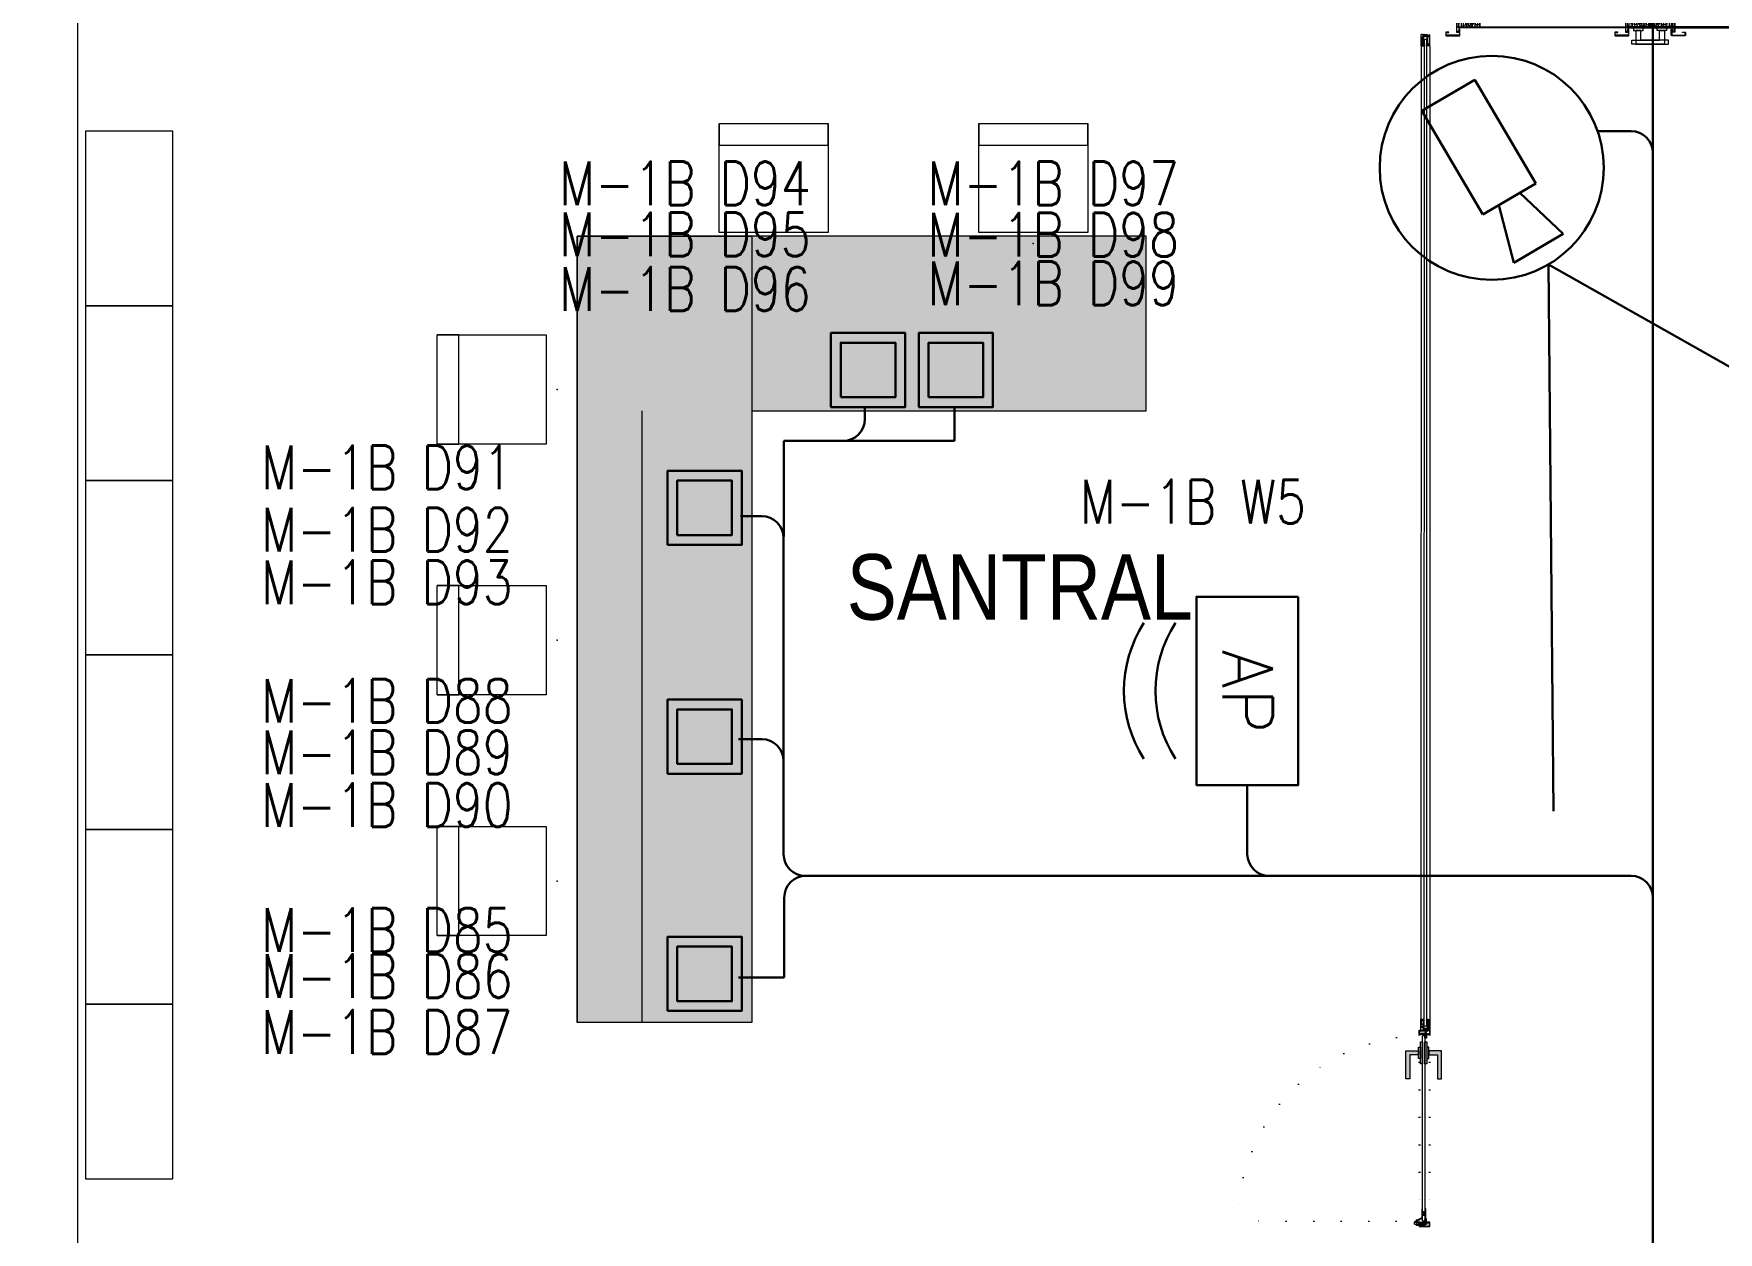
# Model space of a CAD drawing. Header units: metres. Extents: x -13621 to 152406, y -16073 to 22221.
# Drawn here: x 84020 to 84792, y 2365 to 2914 of the extents above; entities that cross this region are included whole.
import ezdxf

# ---------------------------------------------------------------- set-up
doc = ezdxf.new("R2010")
doc.units = ezdxf.units.M
doc.header["$LTSCALE"] = 100
doc.header["$MEASUREMENT"] = 0
for name, pattern in [('DASHDOT', [1, 0.5, -0.25, 0, -0.25]), ('DOT2', [0.125, 0, -0.125]), ('HIDDEN', [0.375, 0.25, -0.125])]:
    doc.linetypes.add(name, pattern=pattern)
doc.layers.get('0').update_dxf_attribs({"color": 9, "lineweight": 9})
for name, color, linetype, lineweight in [('0 @ 1', 9, 'Continuous', 9), ('01', 9, 'Continuous', 9), ('05', 9, 'Continuous', 9), ('05S', 9, 'Continuous', 9), ('06C', 9, 'Continuous', 9), ('06C @ 1', 9, 'Continuous', 9), ('06D', 9, 'Continuous', 9), ('07K', 9, 'Continuous', 9), ('09', 9, 'Continuous', 9), ('10', 9, 'Continuous', 9), ('12', 9, 'Continuous', 9), ('15', 9, 'Continuous', 9), ('20', 9, 'DOT2', 9), ('Data  Tavan', 170, 'Continuous', 30), ('E-ACCESS POINT (KABLOSUZ ERİŞİM İÇİN)', 7, 'Continuous', 30), ('E-DAHİLİ DOME KAMERA', 7, 'Continuous', 30), ('E-DAHİLİ KAMERA', 7, 'Continuous', 30), ('E-DÖŞEME (ŞAP İÇİ) PRİZ KUTUSU', 7, 'Continuous', 30), ('E-YAZI', 7, 'Continuous', 30)]:
    doc.layers.add(name, color=color, linetype=linetype, lineweight=lineweight)
doc.styles.add('E-YAZI', font='txttw.shx')
doc.styles.add('MuuM_TEXT-STANDART', font='ARIALN.TTF')
pattern_1 = [(225, (-604.72494, -2171.82614), (-0.0883883476, 0.0883883476), []), (135, (-604.72494, -2171.82614), (0.0883883476, 0.0883883476), [])]

# ---------------------------------------------------------------- blocks, each defined once
blk = doc.blocks.new('E-DÖŞEME BUAT')
at = {"layer": 'E-YAZI', "color": 5}
for points in [[(-34, 34), (0, 34), (0, 0), (-34, 0)], [(-29.5, 29.5), (-4.5, 29.5), (-4.5, 4.5), (-29.5, 4.5)]]:
    blk.add_lwpolyline(points, close=True, dxfattribs=at)
blk = doc.blocks.new('*U382')
at = {"layer": 'E-ACCESS POINT (KABLOSUZ ERİŞİM İÇİN)', "color": 4}
blk.add_lwpolyline([(-2.395, 3.237), (2.395, 3.237), (2.395, 0.647), (-2.395, 0.647)], close=True, dxfattribs=at)
at = {"layer": 'E-ACCESS POINT (KABLOSUZ ERİŞİM İÇİN)', "color": 3}
for centre in [(0, 2.797), (0, 1.993)]:
    blk.add_arc(centre, 3.191, 237.1828, 302.8172, dxfattribs=at)
at = {"layer": 'E-ACCESS POINT (KABLOSUZ ERİŞİM İÇİN)', "color": 3, "style": 'E-YAZI'}
blk.add_text('AP', height=1.28, dxfattribs=at).set_placement((-1.054, 1.311))
blk = doc.blocks.new('100_DAHİLİ DOME KAMERA')
at = {"layer": 'E-DAHİLİ DOME KAMERA', "color": 4}
for p, q in [((-1.936, 0.715), (-1.936, -0.689)), ((0.82, 0.715), (-1.936, 0.715)), ((0.82, -0.689), (0.82, 0.715)), ((0.82, 0.294), (2.131, 0.668)), ((2.131, 0.668), (2.131, -0.643)), ((0.82, -0.268), (2.131, -0.643)), ((-1.936, -0.689), (0.82, -0.689))]:
    blk.add_line(p, q, dxfattribs=at)
at = {"layer": 'E-DAHİLİ DOME KAMERA', "color": 4, "linetype": 'Continuous'}
blk.add_circle((0, 0), 2.566, dxfattribs=at)
at = {"layer": 'E-DAHİLİ KAMERA', "color": 4}
for q in [(13.416, 6.264), (13.416, -6.264)]:
    blk.add_line((2.566, 0), q, dxfattribs=at)
blk = doc.blocks.new('1.Bod.Ara.Sitatik Elk')
at = {"layer": '01'}
blk.add_lwpolyline([(40, -8750), (0, -8750), (0, -2950), (40, -2950), (40, -8710), (40, -8710)], close=True, dxfattribs=at)
blk = doc.blocks.new('p-sandalye-03')
for points in [[(-5, -25.14), (-5, 24.86), (-55, 24.86), (-55, -25.14), (-5, -25.14)], [(-55, 24.86), (-45, 24.86), (-45, -25.14), (-55, -25.14)]]:
    blk.add_lwpolyline(points)
blk.add_point((0, -0.14))
blk = doc.blocks.new('g-kapı kolu-p')
at = {"layer": '05S'}
h = blk.add_hatch(color=256, dxfattribs=at)
h.paths.add_polyline_path([(-0.95, 8.21), (11.85, 8.21), (11.85, 6.31), (0.95, 6.31), (0.95, 2.41), (-0.95, 2.41)])
h.paths.add_polyline_path([(-2.65, 2.41), (2.65, 2.41), (2.65, 1.5), (-2.65, 1.5)])
h.paths.add_polyline_path([(-5, 1.5), (5, 1.5), (5, 0.5), (-5, 0.5)])
h.paths.add_polyline_path([(-5, -0.5), (5, -0.5), (5, -1.5), (-5, -1.5)])
h.paths.add_polyline_path([(-2.65, -1.5), (2.65, -1.5), (2.65, -2.41), (-2.65, -2.41)])
h.paths.add_polyline_path([(-0.95, -2.41), (0.95, -2.41), (0.95, -6.31), (11.85, -6.31), (11.85, -8.21), (-0.95, -8.21)])
for points in [[(11.85, 8.21), (-0.95, 8.21), (-0.95, 2.41), (0.95, 2.41), (0.95, 6.31), (11.85, 6.31), (11.85, 8.21)], [(11.85, -8.21), (-0.95, -8.21), (-0.95, -2.41), (0.95, -2.41), (0.95, -6.31), (11.85, -6.31), (11.85, -8.21)]]:
    blk.add_lwpolyline(points)
for points in [[(-5, 0.5), (5, 0.5), (5, 1.5), (-5, 1.5)], [(-2.65, 1.5), (2.65, 1.5), (2.65, 2.41), (-2.65, 2.41)], [(-5, -1.5), (5, -1.5), (5, -0.5), (-5, -0.5)], [(-2.65, -1.5), (2.65, -1.5), (2.65, -2.41), (-2.65, -2.41)]]:
    blk.add_lwpolyline(points, close=True)
blk = doc.blocks.new('k-cambölme-kapı-p')
at = {"layer": '10'}
h = blk.add_hatch(dxfattribs=at)
h.set_pattern_fill('NET', color=256, angle=135, style=0)
h.set_pattern_definition([(135, (3753.7029, 560.85184), (-0.0883883476, -0.0883883476), []), (225, (3753.7029, 560.85184), (0.0883883476, -0.0883883476), [])])
h.paths.add_polyline_path([(2.08, -0.06), (2.08, 0.02), (2.07, 0.04), (2.05, 0.07), (2.01, 0.09), (1.98, 0.1), (1.97, 0.1), (1.97, -0.29), (1.94, -0.29), (1.94, -0.43), (1.88, -0.49), (1.67, -0.49), (1.82, -0.29), (1.73, -0.29), (1.53, -0.5), (1.44, -0.5), (1.62, -0.32), (1.62, -0.29), (1.51, -0.29), (1.34, -0.42), (1.32, -0.44), (1.3, -0.48), (1.29, -0.51), (1.26, -0.57), (1.26, -0.31), (1.32, -0.29), (1.23, -0.29), (1.23, -0.53), (1.23, -0.59), (1.24, -0.62), (1.26, -0.64), (3.47, -0.64), (3.47, -0.58), (3.38, -0.35), (3.38, -0.3), (3.42, -0.25), (3.42, -0.2), (3.38, -0.16), (2.73, -0.16), (2.74, -0.2), (2.91, -0.2, -1), (2.91, -0.25)])
h.paths.add_polyline_path([(2.05, -0.18), (2.05, -0.21), (2.08, -0.23), (2.11, -0.24), (2.15, -0.25), (2.95, -0.27), (2.92, -0.29), (2.55, -0.29), (2.54, -0.31), (2.52, -0.33), (2.5, -0.34), (2.48, -0.34), (2.46, -0.34), (2.44, -0.32), (2.42, -0.3), (2.08, -0.3), (1.99, -0.11), (1.99, -0.07), (2.05, -0.07)], flags=16)
h.paths.add_polyline_path([(2.41, -0.34), (2.51, -0.5), (2.08, -0.5), (2.08, -0.34)], flags=16)
h.paths.add_polyline_path([(2.55, -0.33), (2.89, -0.33), (2.94, -0.33), (3.28, -0.34, 0.166992), (3.34, -0.55), (2.72, -0.55), (2.55, -0.36)], flags=16)
h.paths.add_polyline_path([(3.02, -0.22), (3.02, -0.2), (3.33, -0.2, 0.10606), (3.29, -0.33), (3.01, -0.27)], flags=16)
h = blk.add_hatch(dxfattribs=at)
h.set_pattern_fill('NET', color=256, angle=135, style=0)
h.set_pattern_definition([(45, (474.94443, 2280.71206), (0.0883883476, -0.0883883476), []), (315, (474.94443, 2280.71206), (-0.0883883476, -0.0883883476), [])])
h.paths.add_polyline_path([(87.27, -0.16), (87.26, -0.2), (87.09, -0.2, 1), (87.09, -0.25), (87.92, -0.25), (87.92, -0.01), (87.93, 0.03), (87.96, 0.05), (88, 0.07), (88.03, 0.07), (88.03, -0.29), (88.06, -0.29), (88.06, -0.43), (88.12, -0.49), (88.33, -0.49), (88.18, -0.29), (88.27, -0.29), (88.47, -0.5), (88.56, -0.5), (88.38, -0.32), (88.38, -0.29), (88.49, -0.29), (88.66, -0.42), (88.68, -0.44), (88.7, -0.48), (88.71, -0.51), (88.74, -0.57), (88.74, -0.31), (88.68, -0.29), (88.77, -0.29), (88.77, -0.53), (88.77, -0.59), (88.76, -0.62), (88.74, -0.64), (86.53, -0.64), (86.53, -0.58), (86.62, -0.35), (86.62, -0.3), (86.58, -0.25), (86.58, -0.2), (86.62, -0.16)])
h.paths.add_polyline_path([(87.28, -0.55), (87.45, -0.36), (87.45, -0.33), (87.11, -0.33), (87.06, -0.33), (87.03, -0.31), (86.99, -0.27), (86.98, -0.22), (86.98, -0.2), (86.67, -0.2, -0.292264), (86.66, -0.55)], flags=16)
h.paths.add_polyline_path([(87.48, -0.51), (87.59, -0.51), (87.53, -0.43)], flags=16)
h.paths.add_polyline_path([(87.56, -0.4), (87.69, -0.5), (87.92, -0.5), (87.92, -0.34), (87.59, -0.34)], flags=16)
h.paths.add_polyline_path([(87.62, -0.53), (87.71, -0.62), (87.71, -0.53)], flags=16)
for points in [[(1.97, -0.29), (1.97, 2.13), (2.05, 2.13), (2.05, 2.28, 0.414214), (1.89, 2.44), (0.08, 2.44, 0.414214), (0, 2.36), (0, -2.36, 0.414214), (0.08, -2.44), (2.05, -2.44), (2.05, -2.25), (2.05, -2.23), (2.05, -2.23), (2.05, -2.23), (2.05, -2.23), (2.05, -2.23), (2.05, -0.89)], [(88.03, -0.29), (88.03, 2.13), (87.95, 2.13), (87.95, 2.28, -0.414214), (88.11, 2.44), (89.92, 2.44, -0.414214), (90, 2.36), (90, -2.36, -0.414214), (89.92, -2.44), (87.95, -2.44), (87.95, -2.25), (87.95, -2.23), (87.95, -2.23), (87.95, -2.23), (87.95, -2.23), (87.95, -2.23), (87.95, -0.89)], [(1.51, -0.29), (1.34, -0.42), (1.32, -0.44), (1.3, -0.48), (1.29, -0.51), (1.26, -0.57), (1.26, -0.31), (1.32, -0.29), (1.23, -0.29), (1.23, -0.53), (1.23, -0.59), (1.24, -0.62), (1.26, -0.64), (3.47, -0.64), (3.47, -0.58), (3.38, -0.35), (3.38, -0.3), (3.42, -0.25), (3.42, -0.2), (3.38, -0.16), (2.73, -0.16), (2.74, -0.2), (2.91, -0.2, -1), (2.91, -0.25, -1)], [(88.49, -0.29), (88.66, -0.42), (88.68, -0.44), (88.7, -0.48), (88.71, -0.51), (88.74, -0.57), (88.74, -0.31), (88.68, -0.29), (88.77, -0.29), (88.77, -0.53), (88.77, -0.59), (88.76, -0.62), (88.74, -0.64), (86.53, -0.64), (86.53, -0.58), (86.62, -0.35), (86.62, -0.3), (86.58, -0.25), (86.58, -0.2), (86.62, -0.16), (87.27, -0.16), (87.26, -0.2), (87.09, -0.2, 1), (87.09, -0.25, 1)], [(86.66, -0.55), (87.28, -0.55), (87.45, -0.36), (87.45, -0.33), (87.11, -0.33), (87.06, -0.33), (87.03, -0.31), (86.99, -0.27), (86.98, -0.22), (86.98, -0.2), (86.67, -0.2, 1)]]:
    blk.add_lwpolyline(points, format="xyb", dxfattribs=at)
for points in [[(1.82, 2.27), (0.16, 2.27), (0.16, 2.03), (0.38, 2.03), (0.38, 1.92), (0.22, 1.92), (0.22, 1.16), (0.35, 1.16), (0.35, -0.41), (0.22, -0.41), (0.22, -1.23), (0.36, -1.23), (0.36, -1.38), (0.16, -1.38), (0.16, -2.24), (1.82, -2.24), (1.82, -1.72), (1.62, -1.72), (1.62, -1.58), (1.82, -1.58), (1.82, -1.37), (1.61, -1.37), (1.61, -1.24), (1.74, -1.24), (1.74, -0.85), (1.06, -0.85), (1.06, -0.13), (1.5, -0.13), (1.5, 1.92), (1.57, 2.03), (1.82, 2.03), (1.82, 2.27)], [(0.69, 3.63), (0.69, 2.44)], [(0.69, 2.27), (0.69, -0.24), (1.06, -0.24)], [(1.06, 2.44), (1.06, 2.86)], [(1.06, -0.13), (1.06, 2.27)], [(1.5, 1.92), (1.06, 1.92)], [(1.17, 1.92), (1.17, -0.13)], [(2.91, -0.25), (2.08, -0.06), (2.08, 0.02), (2.07, 0.04), (2.05, 0.07), (2.01, 0.09), (1.98, 0.1), (1.97, 0.1)], [(3.84, 0.88), (2.63, 3.22)], [(4.07, 1.27), (2.67, 3.99)], [(8.14, 0.88), (8.14, 1.27), (4.07, 1.27)], [(5.3, 0.88), (5.3, -0.16)], [(5.5, 1.27), (5.77, 0.97), (5.77, 0.88)], [(5.59, 0.88), (5.59, -0.16)], [(6.76, 1.27), (6.49, 0.97), (6.49, 0.88)], [(6.67, 0.88), (6.67, -0.16)], [(6.96, 0.88), (6.96, -0.16)], [(87.09, -0.25), (87.92, -0.25), (87.92, -0.01), (87.93, 0.03), (87.96, 0.05), (88, 0.07), (88.03, 0.07)], [(88.18, 2.27), (89.84, 2.27), (89.84, 2.03), (89.62, 2.03), (89.62, 1.92), (89.78, 1.92), (89.78, 1.16), (89.65, 1.16), (89.65, -0.41), (89.78, -0.41), (89.78, -1.23), (89.64, -1.23), (89.64, -1.38), (89.84, -1.38), (89.84, -2.24), (88.18, -2.24), (88.18, -1.72), (88.38, -1.72), (88.38, -1.58), (88.18, -1.58), (88.18, -1.37), (88.39, -1.37), (88.39, -1.24), (88.26, -1.24), (88.26, -0.85), (88.94, -0.85), (88.94, -0.13), (88.5, -0.13), (88.5, 1.92), (88.43, 2.03), (88.18, 2.03), (88.18, 2.27)], [(2.05, -0.89), (3.59, -0.89), (3.59, -0.64), (1.23, -0.64), (1.23, -0.29), (1.97, -0.29)], [(1.62, -0.29), (1.62, -0.32), (1.44, -0.5), (1.53, -0.5), (1.73, -0.29)], [(1.82, -0.29), (1.67, -0.49), (1.88, -0.49), (1.94, -0.43), (1.94, -0.29)], [(3.34, -0.55), (2.72, -0.55), (2.55, -0.36), (2.55, -0.33), (2.89, -0.33), (2.94, -0.33)], [(3.28, -0.34), (3.28, -0.34), (2.94, -0.33)], [(3.01, -0.27), (3.02, -0.22), (3.02, -0.2), (3.33, -0.2)], [(3.01, -0.27), (3.29, -0.33), (3.29, -0.33)], [(4.06, -0.16), (4.06, -0.55), (8.14, -0.55)], [(8.14, -0.55), (8.14, -0.16)], [(87.95, -0.89), (86.41, -0.89), (86.41, -0.64), (88.77, -0.64), (88.77, -0.29), (88.03, -0.29)], [(87.59, -0.51), (87.53, -0.43), (87.48, -0.51), (87.59, -0.51)], [(88.18, -0.29), (88.33, -0.49), (88.12, -0.49), (88.06, -0.43), (88.06, -0.29)], [(88.38, -0.29), (88.38, -0.32), (88.56, -0.5), (88.47, -0.5), (88.27, -0.29)]]:
    blk.add_lwpolyline(points, dxfattribs=at)
at = {"layer": '10', "linetype": 'DASHDOT', "ltscale": 0.05}
for points in [[(3.22, 3.63), (0.2, 3.63)], [(1.71, 2.14), (1.71, 4.9)], [(6.13, 1.44), (6.13, -0.55)]]:
    blk.add_lwpolyline(points, dxfattribs=at)
at = {"layer": '10'}
for points in [[(1.99, -0.07), (2.05, -0.07), (2.05, -0.18), (2.05, -0.21), (2.08, -0.23), (2.11, -0.24), (2.15, -0.25), (2.95, -0.27), (2.92, -0.29), (2.55, -0.29), (2.54, -0.31), (2.52, -0.33), (2.5, -0.34), (2.48, -0.34), (2.46, -0.34), (2.44, -0.32), (2.42, -0.3), (2.08, -0.3), (1.99, -0.11)], [(2.08, -0.5), (2.08, -0.34), (2.41, -0.34), (2.51, -0.5), (2.51, -0.5)], [(87.92, -0.5), (87.92, -0.34), (87.59, -0.34), (87.56, -0.4), (87.69, -0.5)], [(87.62, -0.53), (87.71, -0.53), (87.71, -0.62)]]:
    blk.add_lwpolyline(points, close=True, dxfattribs=at)
blk.add_circle((1.71, 3.65), 1.02, dxfattribs=at)
for centre, start, end in [((3.6, -0.37), 176.14303, 214.06492), ((3.6, -0.37), 148.89788, 173.11441), ((86.4, -0.37), 325.93508, 31.10212)]:
    blk.add_arc(centre, 0.322, start, end, dxfattribs=at)
at = {"layer": '15', "linetype": 'DOT2'}
blk.add_lwpolyline([(2.48, 0.36), (2.48, 85.36)], dxfattribs=at)
at = {"layer": '15'}
blk.add_lwpolyline([(2.58, 0.88), (87.42, 0.88), (87.52, 0.78), (87.52, -0.05), (87.42, -0.16), (2.58, -0.16), (2.58, -0.16), (2.48, -0.05), (2.48, 0.78), (2.58, 0.88)], dxfattribs=at)
at = {"layer": '15', "linetype": 'DOT2'}
blk.add_arc((2.48, 0.36), 85.04, 0, 90, dxfattribs=at)
at = {"layer": '20'}
for p, q in [((87.95, 2.43), (2.05, 2.43)), ((87.95, 2.13), (2.05, 2.13)), ((87.95, -2.23), (2.05, -2.23)), ((87.95, -2.44), (2.05, -2.44))]:
    blk.add_line(p, q, dxfattribs=at)
at = {"layer": '06C', "xscale": -1}
blk.add_blockref('g-kapı kolu-p', (79.64, 0.38), dxfattribs=at)
blk = doc.blocks.new('p-strahle-alüminyumdoğramaprofili')
at = {"layer": '10'}
h = blk.add_hatch(dxfattribs=at)
h.set_pattern_fill('NET', color=256, angle=315, style=0)
h.set_pattern_definition(pattern_1)
h.paths.add_polyline_path([(-4.62, 2.65), (-4.68, 2.65), (-4.72, 2.75), (-4.72, 2.8), (-4.69, 2.8), (-4.69, 2.92), (-4.98, 2.92), (-4.98, 2.8), (-4.95, 2.8), (-4.99, 2.65), (-5.08, 2.66), (-5.25, 2.28), (-5.14, 2.28), (-5.14, 2.33), (-4.98, 2.52, 0.2599), (-4.9, 2.28), (-4.66, 2.28, 0.382682)])
h.paths.add_polyline_path([(-4.86, 2.52), (-4.67, 2.52, -2.16717)], flags=16)
h = blk.add_hatch(dxfattribs=at)
h.set_pattern_fill('NET', color=256, angle=315, style=0)
h.set_pattern_definition(pattern_1)
h.paths.add_polyline_path([(-4.62, 0.88), (-4.68, 0.88), (-4.72, 0.77), (-4.72, 0.73), (-4.69, 0.73), (-4.69, 0.6), (-4.98, 0.6), (-4.98, 0.73), (-4.95, 0.73), (-4.99, 0.88), (-5.08, 0.87), (-5.25, 1.24), (-5.14, 1.24), (-5.14, 1.2), (-4.98, 1.01, -0.2599), (-4.9, 1.24), (-4.66, 1.24, -0.382682)])
h.paths.add_polyline_path([(-4.86, 1), (-4.67, 1, 2.16717)], flags=16)
h = blk.add_hatch(dxfattribs=at)
h.set_pattern_fill('NET', color=256, angle=315, style=0)
h.set_pattern_definition([(225, (-608.45214, -2173.53612), (-0.0883883476, 0.0883883476), []), (135, (-608.45214, -2173.53612), (0.0883883476, 0.0883883476), [])])
h.paths.add_polyline_path([(-3.45, 2.28), (-3.45, 2.57), (-4.49, 2.57), (-4.49, 2.28)])
h = blk.add_hatch(dxfattribs=at)
h.set_pattern_fill('NET', color=256, angle=315, style=0)
h.set_pattern_definition([(225, (-608.45214, -2180.04526), (-0.0883883476, 0.0883883476), []), (135, (-608.45214, -2180.04526), (0.0883883476, 0.0883883476), [])])
h.paths.add_polyline_path([(-3.45, 0.93), (-3.45, 1.24), (-4.49, 1.24), (-4.49, 0.93)])
h = blk.add_hatch(dxfattribs=at)
h.set_pattern_fill('NET', color=256, angle=315, style=0)
h.set_pattern_definition([(225, (-629.50454, -2177.58922), (-0.0883883476, 0.0883883476), []), (135, (-629.50454, -2177.58922), (0.0883883476, 0.0883883476), [])])
h.paths.add_polyline_path([(0, 0.68), (0, 1.75), (-0.18, 1.75), (-0.18, 0.68)])
for points in [[(-5.08, 2.66), (-5.25, 2.28)], [(-5.09, 0.88), (-5.25, 1.24)], [(-4.98, 2.52), (-5.14, 2.33), (-5.14, 2.28)], [(-4.98, 1.01), (-5.14, 1.2), (-5.14, 1.24)], [(-4.92, 3.6), (-4.92, 3.16), (-4.61, 3.16), (-4.61, 2.87), (-4.52, 2.87), (-4.62, 2.65), (-4.68, 2.65), (-4.72, 2.75), (-4.72, 2.8), (-4.69, 2.8), (-4.69, 3.05), (-4.98, 3.05), (-4.98, 2.8), (-4.95, 2.8), (-4.99, 2.65), (-5.08, 2.66), (-5.07, 3.76), (-0.11, 3.76)], [(-4.69, 2.92), (-4.98, 2.92)], [(-4.71, 0.6), (-4.98, 0.6)], [(-2.83, 0.2), (-2.67, 0.2), (-2.67, -0.04), (-4.87, -0.04), (-4.87, 0.19), (-4.57, 0.19), (-4.57, 0.73), (-2.67, 0.73)], [(-4.52, 2.87), (-4.49, 2.87), (-4.49, 2.26)], [(-4.49, 0.93), (-4.49, 0.93), (-4.49, 1.26)], [(-3.45, 2.26), (-3.45, 2.57)], [(-3.45, 1.26), (-3.45, 0.93)], [(-2.08, 0.93), (-2.08, 2.57)], [(-0.18, 0.68), (0, 0.68), (0, 1.75)], [(-0.18, 1.75), (0, 1.75)]]:
    blk.add_lwpolyline(points, dxfattribs=at)
for points in [[(-0.18, 2.74), (-0.18, 2.21), (0, 2.21), (0, 2.08), (-0.18, 2.08), (-0.18, 0.43), (0, 0.43), (0, 0), (-0.12, 0), (-0.12, -0.24), (-5.09, -0.24), (-5.09, 0.88), (-4.98, 0.88), (-4.94, 0.7), (-4.99, 0.7), (-4.99, 0.33), (-4.71, 0.33), (-4.71, 0.88), (-4.56, 0.88), (-4.52, 0.93), (-1.28, 0.93), (-1.2, 1.22), (-0.9, 1.22), (-0.9, 0.62), (-0.58, 0.62), (-0.58, 2.74)], [(-2.03, 0.78), (-1.35, 0.78), (-1.35, 0.08), (-1.28, 0.04), (-1.28, -0.04), (-2.09, -0.04), (-2.09, 0.1), (-2.03, 0.15)]]:
    blk.add_lwpolyline(points, close=True, dxfattribs=at)
for points in [[(-0.57, 3.26), (-0.57, 3.62), (-4.89, 3.62), (-4.89, 3.65, 0.561743), (-4.97, 3.66, 0.595966), (-4.92, 3.6, -2.204878)], [(-4.67, 2.52), (-4.86, 2.52, 1)], [(-4.67, 1), (-4.86, 1, -1)], [(-4.61, 2.87), (-4.49, 3.45, -0.833203), (-4.18, 3.44, -0.447088)], [(-4.49, 2.57), (-1.23, 2.57, -0.414214), (-0.9, 2.25), (-0.9, 1.22)], [(-4.18, 3.44), (-4.18, 2.99, 0.414214), (-4.07, 2.89), (-0.82, 2.89), (-0.82, 3.62)], [(-2.67, 0.73), (-2.67, 0.32), (-2.83, 0.32, 1), (-2.83, 0.2, -1)], [(-0.11, 3.76), (-0.11, 3.62), (-0.45, 3.62), (-0.45, 3.14, -1), (-0.66, 3.14)], [(-0.66, 3.14, -0.305404), (-0.57, 3.26, -5.773092)]]:
    blk.add_lwpolyline(points, format="xyb", dxfattribs=at)
for centre, radius, start, end in [((-4.73, 2.47), 0.253, 168.66756, 234.12581), ((-4.73, 1.06), 0.253, 125.87419, 191.33244), ((-4.77, 2.44), 0.125, 139.54015, 40.45985), ((-4.77, 1.08), 0.125, 319.54015, 220.45985), ((-4.84, 2.48), 0.273, 305.97376, 36.42893), ((-4.84, 1.04), 0.273, 323.57107, 54.02624)]:
    blk.add_arc(centre, radius, start, end, dxfattribs=at)
blk = doc.blocks.new('gr-p-birim')
blk.add_lwpolyline([(-0.5, -0.5), (0.5, -0.5), (0.5, 0.5), (-0.5, 0.5)], close=True)
blk = doc.blocks.new('p-kapı kolu')
for points in [[(2.2, 0), (2.2, -1.25), (-2.2, -1.25), (-2.2, 0), (2.2, 0)], [(1.225, -1.25), (1.225, -7.5), (-13.775, -7.5), (-13.775, -5.625), (-1.025, -5.625), (-1.025, -5.625), (-1.025, -1.25), (1.225, -1.25)]]:
    blk.add_lwpolyline(points)
blk = doc.blocks.new('K-AH-01')
at = {"layer": '09'}
h = blk.add_hatch(dxfattribs=at)
h.set_pattern_fill('LOGEND', color=256, scale=10, style=0)
h.set_pattern_definition([(7e-15, (-3944.073, -2726.897), (10, 10), [3, -7]), (7e-15, (-3944.073, -2726.397), (10, 10), [3, -7]), (7e-15, (-3943.573, -2725.397), (10, 10), [2, -8]), (7e-15, (-3943.073, -2724.397), (10, 10), [1.5, -8.5]), (7e-15, (-3943.073, -2723.397), (10, 10), [1, -9]), (7e-15, (-3945.573, -2722.397), (10, 10), [0.5, -2.5, 0.5, -6.5]), (7e-15, (-3944.073, -2721.897), (10, 10), [0.5, -4, 1.5, -4]), (7e-15, (-3942.073, -2721.397), (10, 10), [0.5, -0.5, 0.5, -8.5]), (7e-15, (-3942.573, -2720.897), (10, 10), [0.5, -9.5]), (7e-15, (-3943.073, -2719.897), (10, 10), [1.5, -8.5]), (7e-15, (-3943.073, -2718.897), (10, 10), [2, -8]), (7e-15, (-3943.573, -2717.897), (10, 10), [2.5, -3, 0.5, -4]), (90, (-3947.573, -2723.897), (-10, 10), [0.5, -1, 2.5, -6]), (90, (-3947.073, -2722.897), (-10, 10), [0.5, -0.5, 1.5, -7.5]), (90, (-3946.573, -2718.897), (-10, 10), [1, -9]), (90, (-3946.073, -2722.897), (-10, 10), [2, -3, 0.5, -4.5]), (90, (-3945.573, -2717.397), (-10, 10), [0.5, -9.5]), (90, (-3945.073, -2722.397), (-10, 10), [1.5, -8.5]), (90, (-3944.073, -2721.897), (-10, 10), [1, -9]), (90, (-3943.073, -2721.897), (-10, 10), [0.5, -1.5, 1.5, -6.5]), (90, (-3942.573, -2721.397), (-10, 10), [0.5, -9.5]), (90, (-3942.073, -2723.397), (-10, 10), [1.4, -8.6]), (90, (-3941.573, -2725.397), (-10, 10), [1, -9]), (90, (-3940.573, -2721.397), (-10, 10), [0.5, -9.5]), (90, (-3939.573, -2721.897), (-10, 10), [1.5, -8.5]), (90, (-3938.573, -2721.897), (-10, 10), [1.5, -8.5]), (45, (-3940.073, -2725.8966), (1e-15, 10), [0.7071, -0.7071, 0.7071, -12.020836]), (45, (-3942.073, -2723.3966), (1e-15, 10), [1.4142, -12.727936]), (45, (-3946.073, -2718.3966), (1e-15, 10), [1.4142, -12.727936]), (45, (-3944.073, -2720.8966), (1e-15, 10), [1.4142, -12.727936]), (45, (-3943.573, -2722.8966), (1e-15, 10), [1.4142, -12.727936]), (45, (-3940.573, -2724.8966), (1e-15, 10), [1.4142, -12.727936]), (45, (-3941.573, -2724.3966), (1e-15, 10), [2.12132, -12.020816]), (45, (-3944.573, -2719.8966), (1e-15, 10), [0.7071, -13.435036]), (45, (-3945.073, -2718.8966), (1e-15, 10), [0.7071, -13.435036]), (45, (-3941.073, -2718.8966), (1e-15, 10), [0.7071, -13.435036]), (45, (-3945.073, -2723.8966), (1e-15, 10), [0.7071, -13.435036]), (45, (-3939.573, -2720.3966), (1e-15, 10), [0.7071, -13.435036]), (45, (-3943.073, -2721.3966), (1e-15, 10), [0.7071, -13.435036]), (45, (-3942.073, -2720.3966), (1e-15, 10), [0.7071, -13.435036]), (135, (-3942.573, -2722.3966), (-10, 1e-15), [0.7071, -0.7071, 2.12132, -10.606616]), (135, (-3941.073, -2722.3966), (-10, 1e-15), [0.7071, -13.435036]), (135, (-3941.073, -2725.8966), (-10, 1e-15), [0.7071, -13.435036]), (135, (-3943.073, -2723.3966), (-10, 1e-15), [0.7071, -13.435036]), (135, (-3941.573, -2721.3966), (-10, 1e-15), [0.7071, -13.435036]), (135, (-3944.073, -2723.8966), (-10, 1e-15), [0.7071, -13.435036]), (135, (-3940.073, -2723.8966), (-10, 1e-15), [0.7071, -13.435036]), (135, (-3947.073, -2726.8966), (-10, 1e-15), [0.7071, -13.435036]), (135, (-3946.573, -2726.3966), (-10, 1e-15), [1.4142, -12.727936]), (135, (-3946.073, -2725.8966), (-10, 1e-15), [1.4142, -12.727936]), (135, (-3945.073, -2725.8966), (-10, 1e-15), [1.4142, -12.727936]), (135, (-3944.573, -2724.8966), (-10, 1e-15), [1.4142, -12.727936]), (135, (-3940.573, -2720.8966), (-10, 1e-15), [1.4142, -12.727936]), (135, (-3938.573, -2725.8966), (-10, 1e-15), [1.4142, -12.727936]), (135, (-3938.073, -2717.8966), (-10, 1e-15), [1.4142, -12.727936]), (135, (-3938.073, -2718.8966), (-10, 1e-15), [1.4142, -12.727936]), (135, (-3939.073, -2719.3966), (-10, 1e-15), [1.4142, -12.727936]), (135, (-3946.073, -2719.3966), (-10, 1e-15), [2.12132, -12.020816]), (135, (-3939.573, -2720.3966), (-10, 1e-15), [2.12132, -12.020816]), (26.56505, (-3945.0727, -2717.3966), (10, 4e-09), [1.118, -21.24268]), (26.56505, (-3945.0727, -2722.3966), (10, 4e-09), [1.118, -21.24268]), (26.56505, (-3944.0727, -2719.3966), (10, 4e-09), [1.118, -21.24268]), (26.56505, (-3941.0727, -2726.3966), (10, 4e-09), [1.118, -21.24268]), (26.56505, (-3941.5727, -2725.3966), (10, 4e-09), [1.118, -21.24268]), (26.56505, (-3944.5727, -2723.3966), (10, 4e-09), [1.118, -21.24268]), (26.56505, (-3944.5727, -2718.3966), (10, 4e-09), [1.118, -21.24268]), (26.56505, (-3941.5727, -2721.3966), (10, 4e-09), [2.236, -20.12468]), (63.43495, (-3941.5727, -2719.8966), (5e-10, 10), [1.118, -21.24268]), (63.43495, (-3940.0727, -2722.8966), (5e-10, 10), [1.118, -21.24268]), (63.43495, (-3945.0727, -2720.8966), (5e-10, 10), [1.118, -21.24268]), (63.43495, (-3947.0727, -2720.3966), (5e-10, 10), [1.118, -21.24268]), (63.43495, (-3941.0727, -2722.3966), (5e-10, 10), [1.118, -21.24268]), (63.43495, (-3942.0727, -2722.3966), (5e-10, 10), [1.118, -21.24268]), (63.43495, (-3946.0727, -2720.8966), (5e-10, 10), [2.236, -20.12468]), (63.43495, (-3938.5727, -2724.3966), (5e-10, 10), [2.236, -20.12468]), (63.43495, (-3939.5727, -2723.8966), (5e-10, 10), [2.236, -20.12468]), (116.56505, (-3947.5727, -2725.3966), (-4e-09, 10), [1.118, -21.24268]), (116.56505, (-3947.5727, -2719.8966), (-4e-09, 10), [1.118, -21.24268]), (116.56505, (-3945.5727, -2726.8966), (-4e-09, 10), [1.118, -21.24268]), (116.56505, (-3946.5727, -2717.8966), (-4e-09, 10), [1.118, -21.24268]), (116.56505, (-3945.5727, -2723.8966), (-4e-09, 10), [1.118, -21.24268]), (116.56505, (-3943.5727, -2722.8966), (-4e-09, 10), [1.118, -21.24268]), (116.56505, (-3942.5727, -2720.8966), (-4e-09, 10), [1.118, -21.24268]), (116.56505, (-3947.0727, -2724.8966), (3.2e-06, 10.0000016), [1.118, -21.24268]), (116.56505, (-3944.5727, -2723.3966), (-4e-09, 10), [1.118, -21.24268]), (116.56505, (-3941.5727, -2724.3966), (-4e-09, 10), [1.118, -21.24268]), (116.56505, (-3940.5727, -2723.3966), (-4e-09, 10), [1.118, -21.24268]), (116.56505, (-3938.5727, -2720.3966), (-4e-09, 10), [1.118, -21.24268]), (116.56505, (-3946.0727, -2717.3966), (-4e-09, 10), [1.118, -21.24268]), (116.56505, (-3947.5727, -2717.8966), (-4e-09, 10), [2.236, -20.12468]), (116.56505, (-3946.0727, -2724.8966), (-4e-09, 10), [2.236, -20.12468]), (153.43495, (-3947.5727, -2726.3966), (-10, 5e-10), [1.118, -21.24268]), (153.43495, (-3939.0727, -2726.8966), (-10, 5e-10), [1.118, -21.24268]), (153.43495, (-3939.5727, -2721.8966), (-10, 5e-10), [1.118, -21.24268]), (153.43495, (-3943.5727, -2725.3966), (-10, 5e-10), [1.118, -21.24268]), (153.43495, (-3944.0727, -2726.3966), (-10, 5e-10), [1.118, -21.24268]), (153.43495, (-3943.0727, -2724.3966), (-10, 5e-10), [1.118, -21.24268]), (153.43495, (-3940.0727, -2718.3966), (-10, 5e-10), [1.118, -21.24268]), (153.43495, (-3939.0727, -2717.8966), (-10, 5e-10), [2.236, -20.12468])])
h.paths.add_polyline_path([(10.77, 6.46), (10.77, 2.46), (0.77, 2.46), (0.77, 6.46)])
h = blk.add_hatch(dxfattribs=at)
h.set_pattern_fill('LOGEND', color=256, scale=10, style=0)
h.set_pattern_definition([(7e-15, (-3938.781, -2726.897), (10, 10), [3, -7]), (7e-15, (-3938.781, -2726.397), (10, 10), [3, -7]), (7e-15, (-3938.281, -2725.397), (10, 10), [2, -8]), (7e-15, (-3937.781, -2724.397), (10, 10), [1.5, -8.5]), (7e-15, (-3937.781, -2723.397), (10, 10), [1, -9]), (7e-15, (-3940.281, -2722.397), (10, 10), [0.5, -2.5, 0.5, -6.5]), (7e-15, (-3938.781, -2721.897), (10, 10), [0.5, -4, 1.5, -4]), (7e-15, (-3936.781, -2721.397), (10, 10), [0.5, -0.5, 0.5, -8.5]), (7e-15, (-3937.281, -2720.897), (10, 10), [0.5, -9.5]), (7e-15, (-3937.781, -2719.897), (10, 10), [1.5, -8.5]), (7e-15, (-3937.781, -2718.897), (10, 10), [2, -8]), (7e-15, (-3938.281, -2717.897), (10, 10), [2.5, -3, 0.5, -4]), (90, (-3942.281, -2723.897), (-10, 10), [0.5, -1, 2.5, -6]), (90, (-3941.781, -2722.897), (-10, 10), [0.5, -0.5, 1.5, -7.5]), (90, (-3941.281, -2718.897), (-10, 10), [1, -9]), (90, (-3940.781, -2722.897), (-10, 10), [2, -3, 0.5, -4.5]), (90, (-3940.281, -2717.397), (-10, 10), [0.5, -9.5]), (90, (-3939.781, -2722.397), (-10, 10), [1.5, -8.5]), (90, (-3938.781, -2721.897), (-10, 10), [1, -9]), (90, (-3937.781, -2721.897), (-10, 10), [0.5, -1.5, 1.5, -6.5]), (90, (-3937.281, -2721.397), (-10, 10), [0.5, -9.5]), (90, (-3936.781, -2723.397), (-10, 10), [1.4, -8.6]), (90, (-3936.281, -2725.397), (-10, 10), [1, -9]), (90, (-3935.281, -2721.397), (-10, 10), [0.5, -9.5]), (90, (-3934.281, -2721.897), (-10, 10), [1.5, -8.5]), (90, (-3933.281, -2721.897), (-10, 10), [1.5, -8.5]), (45, (-3934.781, -2725.8966), (1e-15, 10), [0.7071, -0.7071, 0.7071, -12.020836]), (45, (-3936.781, -2723.3966), (1e-15, 10), [1.4142, -12.727936]), (45, (-3940.781, -2718.3966), (1e-15, 10), [1.4142, -12.727936]), (45, (-3938.781, -2720.8966), (1e-15, 10), [1.4142, -12.727936]), (45, (-3938.281, -2722.8966), (1e-15, 10), [1.4142, -12.727936]), (45, (-3935.281, -2724.8966), (1e-15, 10), [1.4142, -12.727936]), (45, (-3936.281, -2724.3966), (1e-15, 10), [2.12132, -12.020816]), (45, (-3939.281, -2719.8966), (1e-15, 10), [0.7071, -13.435036]), (45, (-3939.781, -2718.8966), (1e-15, 10), [0.7071, -13.435036]), (45, (-3935.781, -2718.8966), (1e-15, 10), [0.7071, -13.435036]), (45, (-3939.781, -2723.8966), (1e-15, 10), [0.7071, -13.435036]), (45, (-3934.281, -2720.3966), (1e-15, 10), [0.7071, -13.435036]), (45, (-3937.781, -2721.3966), (1e-15, 10), [0.7071, -13.435036]), (45, (-3936.781, -2720.3966), (1e-15, 10), [0.7071, -13.435036]), (135, (-3937.281, -2722.3966), (-10, 1e-15), [0.7071, -0.7071, 2.12132, -10.606616]), (135, (-3935.781, -2722.3966), (-10, 1e-15), [0.7071, -13.435036]), (135, (-3935.781, -2725.8966), (-10, 1e-15), [0.7071, -13.435036]), (135, (-3937.781, -2723.3966), (-10, 1e-15), [0.7071, -13.435036]), (135, (-3936.281, -2721.3966), (-10, 1e-15), [0.7071, -13.435036]), (135, (-3938.781, -2723.8966), (-10, 1e-15), [0.7071, -13.435036]), (135, (-3934.781, -2723.8966), (-10, 1e-15), [0.7071, -13.435036]), (135, (-3941.781, -2726.8966), (-10, 1e-15), [0.7071, -13.435036]), (135, (-3941.281, -2726.3966), (-10, 1e-15), [1.4142, -12.727936]), (135, (-3940.781, -2725.8966), (-10, 1e-15), [1.4142, -12.727936]), (135, (-3939.781, -2725.8966), (-10, 1e-15), [1.4142, -12.727936]), (135, (-3939.281, -2724.8966), (-10, 1e-15), [1.4142, -12.727936]), (135, (-3935.281, -2720.8966), (-10, 1e-15), [1.4142, -12.727936]), (135, (-3933.281, -2725.8966), (-10, 1e-15), [1.4142, -12.727936]), (135, (-3932.781, -2717.8966), (-10, 1e-15), [1.4142, -12.727936]), (135, (-3932.781, -2718.8966), (-10, 1e-15), [1.4142, -12.727936]), (135, (-3933.781, -2719.3966), (-10, 1e-15), [1.4142, -12.727936]), (135, (-3940.781, -2719.3966), (-10, 1e-15), [2.12132, -12.020816]), (135, (-3934.281, -2720.3966), (-10, 1e-15), [2.12132, -12.020816]), (26.56505, (-3939.7813, -2717.3966), (10, 4e-09), [1.118, -21.24268]), (26.56505, (-3939.7813, -2722.3966), (10, 4e-09), [1.118, -21.24268]), (26.56505, (-3938.7813, -2719.3966), (10, 4e-09), [1.118, -21.24268]), (26.56505, (-3935.7813, -2726.3966), (10, 4e-09), [1.118, -21.24268]), (26.56505, (-3936.2813, -2725.3966), (10, 4e-09), [1.118, -21.24268]), (26.56505, (-3939.2813, -2723.3966), (10, 4e-09), [1.118, -21.24268]), (26.56505, (-3939.2813, -2718.3966), (10, 4e-09), [1.118, -21.24268]), (26.56505, (-3936.2813, -2721.3966), (10, 4e-09), [2.236, -20.12468]), (63.43495, (-3936.2813, -2719.8966), (5e-10, 10), [1.118, -21.24268]), (63.43495, (-3934.7813, -2722.8966), (5e-10, 10), [1.118, -21.24268]), (63.43495, (-3939.7813, -2720.8966), (5e-10, 10), [1.118, -21.24268]), (63.43495, (-3941.7813, -2720.3966), (5e-10, 10), [1.118, -21.24268]), (63.43495, (-3935.7813, -2722.3966), (5e-10, 10), [1.118, -21.24268]), (63.43495, (-3936.7813, -2722.3966), (5e-10, 10), [1.118, -21.24268]), (63.43495, (-3940.7813, -2720.8966), (5e-10, 10), [2.236, -20.12468]), (63.43495, (-3933.2813, -2724.3966), (5e-10, 10), [2.236, -20.12468]), (63.43495, (-3934.2813, -2723.8966), (5e-10, 10), [2.236, -20.12468]), (116.56505, (-3942.2813, -2725.3966), (-4e-09, 10), [1.118, -21.24268]), (116.56505, (-3942.2813, -2719.8966), (-4e-09, 10), [1.118, -21.24268]), (116.56505, (-3940.2813, -2726.8966), (-4e-09, 10), [1.118, -21.24268]), (116.56505, (-3941.2813, -2717.8966), (-4e-09, 10), [1.118, -21.24268]), (116.56505, (-3940.2813, -2723.8966), (-4e-09, 10), [1.118, -21.24268]), (116.56505, (-3938.2813, -2722.8966), (-4e-09, 10), [1.118, -21.24268]), (116.56505, (-3937.2813, -2720.8966), (-4e-09, 10), [1.118, -21.24268]), (116.56505, (-3941.7813, -2724.8966), (3.2e-06, 10.0000016), [1.118, -21.24268]), (116.56505, (-3939.2813, -2723.3966), (-4e-09, 10), [1.118, -21.24268]), (116.56505, (-3936.2813, -2724.3966), (-4e-09, 10), [1.118, -21.24268]), (116.56505, (-3935.2813, -2723.3966), (-4e-09, 10), [1.118, -21.24268]), (116.56505, (-3933.2813, -2720.3966), (-4e-09, 10), [1.118, -21.24268]), (116.56505, (-3940.7813, -2717.3966), (-4e-09, 10), [1.118, -21.24268]), (116.56505, (-3942.2813, -2717.8966), (-4e-09, 10), [2.236, -20.12468]), (116.56505, (-3940.7813, -2724.8966), (-4e-09, 10), [2.236, -20.12468]), (153.43495, (-3942.2813, -2726.3966), (-10, 5e-10), [1.118, -21.24268]), (153.43495, (-3933.7813, -2726.8966), (-10, 5e-10), [1.118, -21.24268]), (153.43495, (-3934.2813, -2721.8966), (-10, 5e-10), [1.118, -21.24268]), (153.43495, (-3938.2813, -2725.3966), (-10, 5e-10), [1.118, -21.24268]), (153.43495, (-3938.7813, -2726.3966), (-10, 5e-10), [1.118, -21.24268]), (153.43495, (-3937.7813, -2724.3966), (-10, 5e-10), [1.118, -21.24268]), (153.43495, (-3934.7813, -2718.3966), (-10, 5e-10), [1.118, -21.24268]), (153.43495, (-3933.7813, -2717.8966), (-10, 5e-10), [2.236, -20.12468])])
h.paths.add_polyline_path([(89.06, 2.47), (89.06, 6.46), (99.06, 6.47), (99.06, 2.47)])
at = {"layer": '10'}
for points in [[(-0.44, -1.7), (1.3, -1.7, 0.414214), (1.6, -1.4), (1.6, 1.1, 0.414214), (1.3, 1.4, 0.414214), (1, 1.1), (1, 0.2), (0.2, 0.2), (0.2, 16.4, 0.414214), (-0.1, 16.7), (-4.6, 16.7, 0.414214), (-4.9, 16.4), (-4.9, 15.3, 0.414214), (-4.6, 15), (-3.5, 15), (-3.5, 15.2), (-4.6, 15.2, -0.414214), (-4.7, 15.3), (-4.7, 16.4, -0.414214), (-4.6, 16.5), (-0.2, 16.5), (-0.1, 16.5, -0.414214), (0, 16.4), (0, 0), (1.2, 0), (1.2, 1.1, -0.414214), (1.3, 1.2, -0.414214), (1.4, 1.1), (1.4, -1.4, -0.414214), (1.3, -1.5), (-0.44, -1.5), (-4.6, -1.5, -0.414214), (-4.7, -1.4), (-4.7, -0.3, -0.414214), (-4.6, -0.2), (-3.5, -0.2), (-3.5, 0), (-4.6, 0, 0.414214), (-4.9, -0.3), (-4.9, -1.4, 0.414214), (-4.6, -1.7)], [(100.44, -1.7), (98.7, -1.7, -0.414214), (98.4, -1.4), (98.4, 1.1, -0.414214), (98.7, 1.4, -0.414214), (99, 1.1), (99, 0.2), (99.8, 0.2), (99.8, 16.4, -0.414214), (100.1, 16.7), (104.6, 16.7, -0.414214), (104.9, 16.4), (104.9, 15.3, -0.414214), (104.6, 15), (103.5, 15), (103.5, 15.2), (104.6, 15.2, 0.414214), (104.7, 15.3), (104.7, 16.4, 0.414214), (104.6, 16.5), (100.2, 16.5), (100.1, 16.5, 0.414214), (100, 16.4), (100, 0), (98.8, 0), (98.8, 1.1, 0.414214), (98.7, 1.2, 0.414214), (98.6, 1.1), (98.6, -1.4, 0.414214), (98.7, -1.5), (100.44, -1.5), (104.6, -1.5, 0.414214), (104.7, -1.4), (104.7, -0.3, 0.414214), (104.6, -0.2), (103.5, -0.2), (103.5, 0), (104.6, 0, -0.414214), (104.9, -0.3), (104.9, -1.4, -0.414214), (104.6, -1.7)], [(2.15, 7.6), (0.77, 6.96), (0.77, 4.09), (0.57, 4.09), (0.57, 7.09), (2.04, 7.77, -14.796002)]]:
    blk.add_lwpolyline(points, format="xyb", close=True, dxfattribs=at)
blk.add_circle((2.72, 8.09), 0.55, dxfattribs=at)
at = {"layer": '12'}
for points in [[(0.77, 6.46), (99.06, 6.47), (99.06, 6.97), (0.77, 6.96)], [(0.77, 2.46), (10.77, 2.46), (10.77, 6.46), (0.77, 6.46)], [(0.77, 2.46), (99.06, 2.46), (99.06, 1.96), (0.77, 1.96)], [(89.06, 2.46), (99.06, 2.46), (99.06, 6.47), (89.06, 6.47)]]:
    blk.add_lwpolyline(points, close=True, dxfattribs=at)
at = {"layer": '20'}
blk.add_lwpolyline([(2.72, 8.09), (2.72, 105.23)], dxfattribs=at)
at = {"layer": '20', "linetype": 'HIDDEN'}
for points in [[(1.97, 6.89), (1.97, 5.39), (3.47, 5.39), (3.47, 6.89)], [(2.17, 7.58), (2.17, 5.59), (3.27, 5.59), (3.27, 7.58)]]:
    blk.add_lwpolyline(points, dxfattribs=at)
at = {"layer": '20'}
blk.add_arc((0.77, 6.96), 98.29, 357.08416, 88.86324, dxfattribs=at)
at = {"layer": '06C @ 1', "xscale": -1, "rotation": 180}
blk.add_blockref('p-kapı kolu', (94.06, 6.97), dxfattribs=at)
at = {"layer": '06C @ 1'}
blk.add_blockref('p-kapı kolu', (94.06, 1.96), dxfattribs=at)
blk = doc.blocks.new('1.Bod.Ara.Mimari Elk')
h = blk.add_hatch(color=256)
h.dxf.hatch_style = 1
h.paths.add_polyline_path([(268.94, -5808.86), (348.94, -5808.86), (348.94, -6169.08), (268.94, -6169.08)])
h = blk.add_hatch(color=256)
h.dxf.hatch_style = 1
h.paths.add_polyline_path([(348.94, -5808.86), (348.94, -5888.86), (529.54, -5888.86), (529.54, -5808.86)])
for p, q in [((348.94, -5808.86), (268.94, -5808.86)), ((268.94, -5808.86), (268.94, -6169.08)), ((298.69, -6169.08), (298.69, -5888.86))]:
    blk.add_line(p, q)
for points in [[(268.94, -5808.86), (348.94, -5808.86), (348.94, -6169.08), (268.94, -6169.08)], [(348.94, -5808.86), (348.94, -5888.86), (529.54, -5888.86), (529.54, -5808.86)]]:
    blk.add_lwpolyline(points, close=True)
at = {"layer": '06D'}
for points in [[(655.5, -5721.56), (655.42, -6167.66)], [(659.5, -5721.56), (659.42, -6167.67)]]:
    blk.add_lwpolyline(points, dxfattribs=at)
at = {"layer": '15'}
for points in [[(656.92, -6170.66), (657.01, -5718.56)], [(658.01, -5718.56), (657.92, -6170.66)]]:
    blk.add_lwpolyline(points, dxfattribs=at)
blk.add_blockref('K-AH-01', (671.7, -5715.32))
at = {"xscale": -1}
blk.add_blockref('K-AH-01', (849.1, -5715.32), dxfattribs=at)
at = {"layer": '0 @ 1', "linetype": 'Continuous', "xscale": -1, "rotation": 270}
blk.add_blockref('p-strahle-alüminyumdoğramaprofili', (655.66, -5716.48), dxfattribs=at)
at = {"layer": '0 @ 1', "linetype": 'Continuous', "rotation": 270}
blk.add_blockref('p-strahle-alüminyumdoğramaprofili', (655.66, -6172.74), dxfattribs=at)
at = {"layer": '05', "xscale": 40, "yscale": 80}
for p in [(63.75, -5800.71), (63.75, -5880.71), (63.75, -5960.71), (63.75, -6040.71), (63.75, -6120.71), (63.75, -6200.71)]:
    blk.add_blockref('gr-p-birim', p, dxfattribs=at)
at = {"layer": '05', "extrusion": (0, 0, -1), "zscale": -1}
for p, rotation in [((-358.76, -5812.21), 270), ((-477.73, -5812.21), 270), ((-259.78, -5879.25), 180), ((-259.78, -5994.06), 180), ((-259.78, -6104.46), 180)]:
    blk.add_blockref('p-sandalye-03', p, dxfattribs=dict(at, rotation=rotation))
at = {"layer": '07K', "rotation": 90.00000000000006}
blk.add_blockref('k-cambölme-kapı-p', (657.06, -6262.65), dxfattribs=at)
at = {"layer": '05', "style": 'MuuM_TEXT-STANDART'}
blk.add_text('SANTRAL', height=30, dxfattribs=at).set_placement((392.43, -5984.55))

msp = doc.modelspace()

# ---------------------------------------------------------------- linework, layer by layer
at = {"layer": 'Data  Tavan'}
for p, q in [((84761.65, 3881.16), (84761.65, 2506.06)), ((84736.3, 2869.32), (84751.65, 2869.32)), ((84400.76, 2742.59), (84400.76, 2737.39)), ((84441.72, 2743.17), (84441.72, 2727.39)), ((84363.61, 2683.54), (84363.61, 2727.39)), ((84363.61, 2727.39), (84441.72, 2727.39)), ((84343.8, 2692.9), (84353.47, 2692.9)), ((84363.47, 2682.9), (84363.47, 2538.07)), ((84342.79, 2590.69), (84353.47, 2590.69)), ((84575.88, 2569.71), (84575.88, 2538.07)), ((84373.79, 2528.07), (84751.65, 2528.07)), ((84363.79, 2518.07), (84363.79, 2481.51)), ((84761.65, 2518.07), (84761.65, 2325.08)), ((84342.78, 2481.51), (84363.79, 2481.51))]:
    msp.add_line(p, q, dxfattribs=at)
for centre, start, end in [((84751.65, 2859.32), 0, 90), ((84390.76, 2737.39), 270, 0), ((84353.47, 2682.9), 0, 90), ((84353.47, 2580.69), 0, 90), ((84373.47, 2538.07), 180, 270), ((84585.88, 2538.07), 180, 270), ((84373.79, 2518.07), 90, 180), ((84751.65, 2518.07), 0, 90)]:
    msp.add_arc(centre, 10, start, end, dxfattribs=at)

# ---------------------------------------------------------------- block references
for name in ['1.Bod.Ara.Mimari Elk', '1.Bod.Ara.Sitatik Elk']:
    msp.add_blockref(name, (84000, 8630))
at = {"layer": 'E-ACCESS POINT (KABLOSUZ ERİŞİM İÇİN)', "xscale": 18, "yscale": 18, "zscale": 18, "rotation": 270}
msp.add_blockref('*U382', (84540.92, 2612.81), dxfattribs=at)
at = {"layer": 'E-DAHİLİ DOME KAMERA', "xscale": -20, "yscale": 20, "zscale": 20, "rotation": 120.5070015440495}
msp.add_blockref('100_DAHİLİ DOME KAMERA', (84687.83, 2852.47), dxfattribs=at)
at = {"layer": 'E-DÖŞEME (ŞAP İÇİ) PRİZ KUTUSU', "color": 1, "xscale": -1, "rotation": 180}
for p in [(84419.17, 2776.86), (84459.38, 2776.86), (84344.31, 2713.7), (84344.31, 2608.84), (84344.31, 2500.16)]:
    msp.add_blockref('E-DÖŞEME BUAT', p, dxfattribs=at)

# ---------------------------------------------------------------- texts
at = {"layer": 'E-YAZI', "color": 6, "style": 'E-YAZI', "width": 0.8}
for s, p in [('M-1B D94', (84260.73, 2835.37)), ('M-1B D97', (84429.43, 2835.37)), ('M-1B D95', (84260.73, 2811.98)), ('M-1B D98', (84429.43, 2811.84)), ('M-1B D99', (84429.43, 2789.54)), ('M-1B D96', (84260.73, 2786.99)), ('M-1B D91', (84124.22, 2705.24)), ('M-1B W5', (84499.24, 2689.53)), ('M-1B D92', (84124.22, 2676.62)), ('M-1B D93', (84124.22, 2652.62)), ('M-1B D88', (84124.22, 2598.27)), ('M-1B D89', (84124.22, 2574.65)), ('M-1B D90', (84124.22, 2550.48)), ('M-1B D85', (84124.22, 2493.26)), ('M-1B D86', (84124.22, 2472.19)), ('M-1B D87', (84124.22, 2446.58))]:
    msp.add_text(s, height=20, dxfattribs=at).set_placement(p)

doc.saveas('drawing.dxf')
